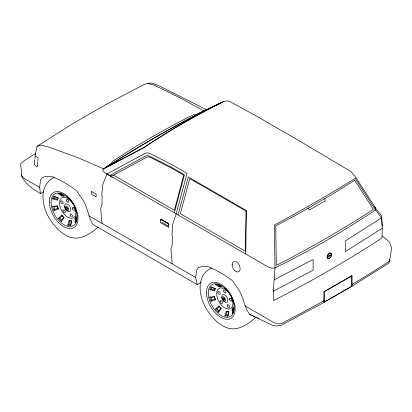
<?xml version="1.0" encoding="UTF-8"?>
<svg xmlns="http://www.w3.org/2000/svg" width="412" height="412" viewBox="0 0 412 412"><rect width="100%" height="100%" fill="white"/><g stroke="black" fill="none" stroke-linecap="round" stroke-linejoin="round"><path stroke-width="0.62" d="M245.681 253.993L246.453 210.542L188.315 176.975L178.056 214.951M382.238 228.315L381.981 237.992A1259.263 748.635 1.5 0 1 273.599 300.564L273.347 291.181L275.01 267.908L274.407 225.019A619.509 141.079 -20.5 0 0 355.18 178.386L375.466 209.909L381.461 217.886L382.238 228.315L345.483 251.475L345.483 240.799L381.461 217.886M70.751 225.482L71.42 220.76L69.103 220.528L67.769 225.184L70.751 225.482L71.42 220.76M227.888 316.205L228.557 311.482L226.24 311.251L224.906 315.906L227.888 316.205L228.557 311.482M21.821 174.915L21.769 176.166C25.41 184.262 33.207 189.077 40.438 193.625L43.651 191.616M389.577 259.328L389 263.021L352.821 285.671L320.448 304.36L281.118 325.305L276.169 325.995L273.074 325.609L249.641 314.408C243.363 306.044 243.626 294.693 236.565 286.814L232.713 280.917A161.926 125.186 89.5 0 0 207.457 266.337L201.545 266.595L198.332 267.604L196.678 269.875L195.648 277.425L197.194 284.594L201.077 282.354M227.918 290.841L227.888 291.475L228.557 292.252L224.906 288.328L226.018 288.833M168.807 224.653L168.59 223.932L161.87 220.049L161.89 219.74L168.096 223.325M168.59 223.932L168.616 223.623M34.788 159.743L34.222 164.532L37.183 167.102L38.069 158.053L35.097 155.468L37.08 146.337L73.248 123.358L105.621 104.663L144.663 84.228L148.145 83.306L151.415 83.033L157.822 85.227L206.474 109.731M34.938 158.522L35.241 156.086M35.396 154.866L35.545 153.645M40.438 193.625L39.619 187.342L40.649 179.792L42.302 177.52L45.516 176.511L51.428 176.254A161.926 125.186 89.5 0 1 76.684 190.833L80.536 196.73C87.416 204.543 87.674 215.486 92.741 224.288L197.194 284.594M58.283 209.111L57.325 205.876L52.628 206.35L53.859 210.506L58.283 209.111L57.325 205.876M215.425 299.833L214.461 296.604L209.765 297.073L211.001 301.229L215.425 299.833L214.461 296.604M61.367 221.491L61.723 220.142L63.623 217.495L64.123 217.654L61.367 221.491L58.386 218.345L61.805 215.208L64.123 217.654M218.504 312.214L218.86 310.864L220.765 308.217L221.259 308.377L218.504 312.214L215.522 309.067L218.942 305.931L221.259 308.377M174.348 212.808L184.442 174.77L172.103 167.648L150.086 156.39L147.625 155.556L145.4 156.215L109.752 175.512L113.563 175.172L146.61 157.291L148.475 156.735L150.586 157.451L172.504 168.657L183.706 175.126L174.374 210.28L113.563 175.172M67.769 225.184L68.881 224.277L69.798 221.059L69.103 220.528M224.906 315.906L226.018 315L226.94 311.781L226.24 311.251M76.514 220.137L75.901 216.604L74.943 218.726L75.278 222.866L76.514 220.137L75.901 216.604M233.769 310.524L233.65 310.859L233.037 307.326L232.08 309.448L232.414 313.589L233.769 310.524L233.558 309.304M172.185 263.876L170.913 248.848L172.211 245.063L172.329 236.184L171.953 235.35L172.721 224.246L176.161 213.854L187.058 173.4L172.731 165.13L150.55 153.789L147.475 152.749L144.627 153.594L107.053 173.957L102.949 183.963L101.733 194.804L102.104 195.643L101.991 204.522L100.693 208.307L101.965 223.335M75.278 222.866L76.632 219.802M232.414 313.589L232.981 312.265L232.749 309.402L233.347 308.078L233.037 307.326M52.628 198.96L53.859 196.23L58.283 198.007L57.325 200.129L52.628 198.96L53.972 198.45L57.216 199.264L57.325 200.129M53.972 198.45L54.76 196.709L53.859 196.23M57.216 199.264L57.814 197.94L58.283 198.007M75.844 221.543L75.612 218.679L76.21 217.356M209.765 289.682L211.001 286.953L215.425 288.73L214.461 290.851L209.765 289.682L211.109 289.173L214.353 289.986L214.461 290.851M211.109 289.173L211.897 287.432L211.001 286.953M214.353 289.986L214.951 288.663L215.425 288.73M233.347 300.951L233.037 301.579L233.65 303.469L232.08 298.345L232.414 299.313M205.186 110.751L203.935 110.962A1692.305 1340.555 36.6 0 0 103.623 168.874L102.722 170.419L104.38 172.412L268.753 267.311L271.848 268.145L275.01 267.908A1065.051 717.812 10.2 0 0 375.466 209.909L375.708 208.178L355.525 177.026L351.24 171.737L297.026 139.519L256.079 115.88L231.168 102.202L227.985 100.868L223.804 101.491L195.412 114.768L193.135 114.881A1081.634 846.943 32.9 0 0 112.852 161.231L111.297 163.332L103.623 168.874L77.394 157.435L48.25 146.93L41.02 145.153L37.08 146.337M61.805 195.973L62.181 195.417L63.623 195.561L64.123 196.205L61.805 195.973L58.386 193.614L61.723 193.975L61.367 193.913L64.123 196.205M218.942 286.701L219.318 286.144L220.765 286.283L221.259 286.927L218.942 286.701L215.522 284.337L218.86 284.697L215.522 284.337M53.859 210.506L54.76 209.368L57.814 208.405M211.001 301.229L211.897 300.091L214.951 299.127M327.622 257.871L331.418 253.864M98.061 227.295C90.589 233.506 81.143 240.32 70.921 237.456C61.419 234.387 54.425 226.626 49.352 218.334C41.756 206.118 38.357 184.715 54.199 177.474M256.125 317.163C248.508 323.765 238.708 331.13 228.057 328.179C218.561 325.109 211.562 317.348 206.494 309.057C198.697 296.671 195.561 274.886 211.876 267.888M58.386 218.345L59.817 218.133L62.181 215.97L61.805 215.208M215.522 309.067L216.954 308.856L219.318 306.693L218.942 305.931M35.432 153.532L23.608 161.133L20.682 163.775L21.769 176.166L25.317 179.081L39.619 187.342M324.048 291.753L351.941 275.777L351.941 286.18L324.048 302.156L324.048 291.753L351.941 275.777M273.347 291.181L313.105 270.164L313.105 259.488L274.119 279.856M103.623 168.874L144.298 147.393A1012.928 809.724 79.8 0 1 223.804 101.491M52.628 206.35L53.972 206.716L57.216 206.391M209.765 297.073L211.109 297.438L214.353 297.114M327.622 256.058A2.905 1.674 -60 0 1 331.15 253.483A2.905 1.674 -60 0 1 329.791 258.067A2.905 1.674 -60 0 1 327.622 256.058L331.418 255.682M74.943 218.726L75.612 218.679M232.08 309.448L232.749 309.402M69.798 221.059L71.245 221.203M68.881 224.277L70.782 224.463M226.94 311.781L228.382 311.925M226.018 315L227.918 315.185M58.386 193.614L59.817 193.789L62.181 195.417M160.525 219.874L161.87 220.049M148.145 83.306L154.804 85.413L180.363 97.989L203.935 110.962M54.76 196.709L57.814 197.94M211.897 287.432L214.951 288.663M249.641 314.408L254.353 316.468M257.304 317.755L259.071 318.528M75.844 208.884L75.278 208.59L74.943 207.622L76.514 212.747L75.901 210.856M324.048 302.156L324.167 291.82M161.72 222.238L168.441 226.121M88.971 215.831L195.648 277.425M245.001 305.915L274.186 322.766L277.765 323.878L280.86 323.786A1205.733 665.797 -2.1 0 0 324.476 300.42M107.053 173.957L112.275 177.34M216.954 284.512L219.318 286.144M382.362 235.911L389.546 242.076L391.4 247.56L391.385 249.646L389.5 261.064A1205.733 665.797 -2.1 0 1 351.869 284.558M219.812 285.49L220.765 286.283M218.504 284.635L221.259 286.927M219.318 306.693L220.765 308.217M216.954 308.856L218.86 310.864M62.181 215.97L63.623 217.495M59.817 218.133L61.723 220.142M224.906 288.328L226.24 289.801M374.266 206.397L381.672 216.058L382.439 226.276M211.109 297.438L211.897 300.091M53.972 206.716L54.76 209.368M324.718 198.61L325.32 200.824L309.134 210.166L308.526 207.952M351.827 275.716L351.827 286.119M330.666 257.016A3.224 1.864 -60 0 1 327.051 257.582A3.224 1.864 -60 0 1 329.77 252.87A3.224 1.864 -60 0 1 331.083 256.285M231.905 297.84A11.572 6.68 60 0 1 226.24 308.598A11.572 6.68 60 0 1 216.758 292.18A11.572 6.68 60 0 1 228.907 292.654M229.968 294.106A11.572 6.68 60 0 1 231.683 297.294M221.857 297.68A4.331 2.503 60 0 1 224.818 294.935A4.331 2.503 60 0 1 227.774 301.1A4.331 2.503 60 0 1 223.283 300.652M223.067 299.194A0.973 0.561 60 0 1 223.603 298.314A0.973 0.561 60 0 1 224.313 299.787A0.973 0.561 60 0 1 223.175 299.421M74.969 207.669A11.572 6.68 60 0 1 68.109 217.438A11.572 6.68 60 0 1 60.039 199.954A11.572 6.68 60 0 1 73.465 204.409M64.72 206.958A4.331 2.503 60 0 1 67.949 204.383A4.331 2.503 60 0 1 70.457 210.851A4.331 2.503 60 0 1 65.513 209.002M91.572 191.554L91.536 194.212L96.114 196.833L96.15 194.181L91.572 191.554M246 211.078L245.289 251.207L180.343 213.715L189.814 178.638L246 211.078M160.577 219.163L160.34 222.578L168.616 227.357L168.853 223.943L160.577 219.163M354.732 180.302L332.808 193.934L300.436 212.628L275.731 225.915L276.334 265.364A1110.798 641.314 0 0 0 373.36 209.347L354.732 180.302M144.046 147.419L105.431 167.828A1688.654 1350.026 79.8 0 1 203.348 111.302L221.944 102.444A980.23 767.278 87.2 0 0 144.046 147.419M70.751 200.752L67.769 197.606L71.42 201.53L70.751 200.752M232.157 264.36A5.644 3.517 64.3 0 0 237.832 271.992A5.644 3.517 64.3 0 0 238.45 263.732A5.644 3.517 64.3 0 0 232.157 264.36M206.463 292.52A20.27 11.706 60 0 0 227.965 319.264A20.27 11.706 60 0 0 227.965 290.599A20.27 11.706 60 0 0 206.463 292.52M208.23 293.04A18.386 10.614 60 0 0 227.733 317.297A18.386 10.614 60 0 0 227.733 291.294A18.386 10.614 60 0 0 208.23 293.04M221.831 298.036A2.647 1.53 60 0 0 224.638 301.533A2.647 1.53 60 0 0 224.638 297.783A2.647 1.53 60 0 0 221.831 298.036M222.48 298.618A1.478 0.85 60 0 0 224.046 300.564A1.478 0.85 60 0 0 224.046 298.479A1.478 0.85 60 0 0 222.48 298.618M217.886 292.438A1.663 0.963 60 0 0 219.74 294.492A1.663 0.963 60 0 0 219.55 292.036A1.663 0.963 60 0 0 217.886 292.438M223.649 291.006A1.663 0.963 60 0 0 225.549 292.973A1.663 0.963 60 0 0 225.251 290.47A1.663 0.963 60 0 0 223.649 291.006M229.422 299.241A1.663 0.963 60 0 0 231.353 301.11A1.663 0.963 60 0 0 230.952 298.566A1.663 0.963 60 0 0 229.422 299.241M227.233 305.864A1.663 0.963 60 0 0 229.201 307.635A1.663 0.963 60 0 0 228.696 305.06A1.663 0.963 60 0 0 227.233 305.864M220.08 301.455A1.663 0.963 60 0 0 221.888 303.587A1.663 0.963 60 0 0 221.805 301.187A1.663 0.963 60 0 0 220.08 301.455M49.327 201.798A20.27 11.706 60 0 0 70.828 228.542A20.27 11.706 60 0 0 70.828 199.877A20.27 11.706 60 0 0 49.327 201.798M51.093 202.318A18.386 10.614 60 0 0 70.596 226.574A18.386 10.614 60 0 0 70.596 200.572A18.386 10.614 60 0 0 51.093 202.318M64.694 207.313A2.647 1.53 60 0 0 67.501 210.81A2.647 1.53 60 0 0 67.501 207.061A2.647 1.53 60 0 0 64.694 207.313M65.343 207.895A1.478 0.85 60 0 0 66.909 209.842A1.478 0.85 60 0 0 66.909 207.756A1.478 0.85 60 0 0 65.343 207.895M65.838 208.019A0.973 0.561 60 0 0 66.873 209.306A0.973 0.561 60 0 0 66.873 207.926A0.973 0.561 60 0 0 65.838 208.019M60.749 201.715A1.663 0.963 60 0 0 62.603 203.77A1.663 0.963 60 0 0 62.413 201.314A1.663 0.963 60 0 0 60.749 201.715M66.512 200.284A1.663 0.963 60 0 0 68.407 202.251A1.663 0.963 60 0 0 68.114 199.748A1.663 0.963 60 0 0 66.512 200.284M72.285 208.518A1.663 0.963 60 0 0 74.217 210.388A1.663 0.963 60 0 0 73.815 207.844A1.663 0.963 60 0 0 72.285 208.518M70.097 215.141A1.663 0.963 60 0 0 72.064 216.913A1.663 0.963 60 0 0 71.559 214.338A1.663 0.963 60 0 0 70.097 215.141M62.943 210.733A1.663 0.963 60 0 0 64.751 212.865A1.663 0.963 60 0 0 64.669 210.465A1.663 0.963 60 0 0 62.943 210.733"/></g></svg>
